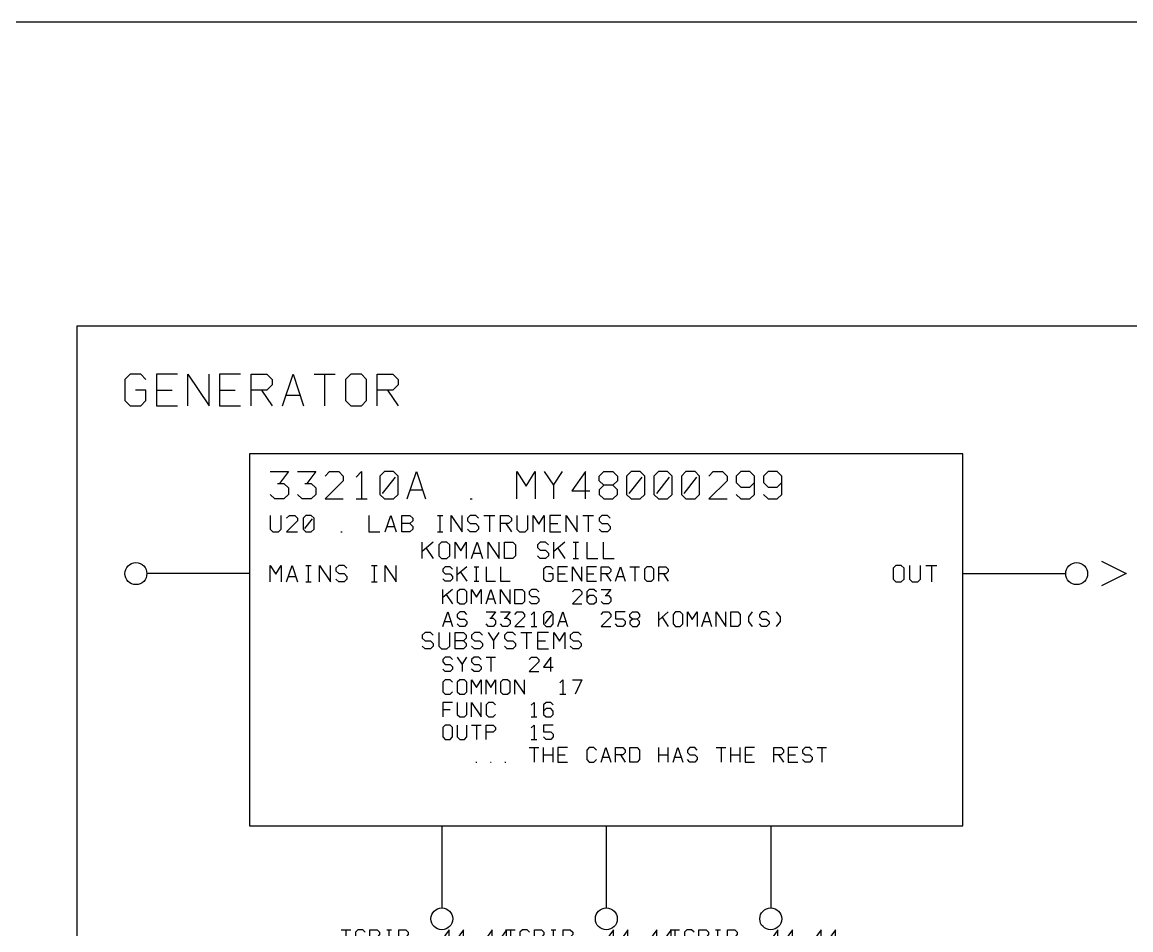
# Model space of a CAD drawing. Header units: millimetres. Extents: x 10 to 2534, y 10 to 1372.
# Drawn here: x 2016.1 to 2177.9, y 1239.1 to 1371.6 of the extents above; entities that cross this region are included whole.
import ezdxf

# ---------------------------------------------------------------- set-up
doc = ezdxf.new("R2010")
doc.units = ezdxf.units.MM
for name, color, linetype, lineweight in [('DEVICE', 7, 'CONTINUOUS', 25), ('GROUP', 6, 'CONTINUOUS', 25), ('LABEL', 8, 'CONTINUOUS', 25), ('PANE', 250, 'CONTINUOUS', 25), ('POINT', 4, 'CONTINUOUS', 25), ('PORT_BUS', 5, 'CONTINUOUS', 25), ('PORT_IN', 3, 'CONTINUOUS', 25), ('PORT_OUT', 30, 'CONTINUOUS', 25), ('PORTAL', 2, 'CONTINUOUS', 25), ('SHEET', 7, 'CONTINUOUS', 25)]:
    doc.layers.add(name, color=color, linetype=linetype, lineweight=lineweight)

msp = doc.modelspace()

# ---------------------------------------------------------------- linework, layer by layer
at = {"layer": 'DEVICE'}
msp.add_lwpolyline([(2049.3, 1254.3), (2153.4, 1254.3), (2153.4, 1308.6), (2049.3, 1308.6)], close=True, dxfattribs=at)
at = {"layer": 'GROUP'}
msp.add_lwpolyline([(2024.1, 1143.8), (2361.7, 1143.8), (2361.7, 1327.2), (2024.1, 1327.2)], close=True, dxfattribs=at)
for points in [[(2034.166667, 1319.433333), (2033.4, 1320.2), (2031.866667, 1320.2), (2031.1, 1319.433333), (2031.1, 1316.366667), (2031.866667, 1315.6), (2033.4, 1315.6), (2034.166667, 1316.366667), (2034.166667, 1317.9), (2032.633333, 1317.9)], [(2038.766667, 1320.2), (2035.7, 1320.2), (2035.7, 1315.6), (2038.766667, 1315.6)], [(2040.3, 1315.6), (2040.3, 1320.2), (2043.366667, 1315.6), (2043.366667, 1320.2)], [(2047.966667, 1320.2), (2044.9, 1320.2), (2044.9, 1315.6), (2047.966667, 1315.6)], [(2049.5, 1315.6), (2049.5, 1320.2), (2051.8, 1320.2), (2052.566667, 1319.433333), (2052.566667, 1318.666667), (2051.8, 1317.9), (2049.5, 1317.9)], [(2054.1, 1315.6), (2055.633333, 1320.2), (2057.166667, 1315.6)], [(2058.7, 1320.2), (2061.766667, 1320.2)], [(2060.233333, 1320.2), (2060.233333, 1315.6)], [(2064.066667, 1315.6), (2065.6, 1315.6), (2066.366667, 1316.366667), (2066.366667, 1319.433333), (2065.6, 1320.2), (2064.066667, 1320.2), (2063.3, 1319.433333), (2063.3, 1316.366667), (2064.066667, 1315.6)], [(2067.9, 1315.6), (2067.9, 1320.2), (2070.2, 1320.2), (2070.966667, 1319.433333), (2070.966667, 1318.666667), (2070.2, 1317.9), (2067.9, 1317.9)], [(2035.7, 1317.9), (2038, 1317.9)], [(2044.9, 1317.9), (2047.2, 1317.9)], [(2051.033333, 1317.9), (2052.566667, 1315.6)], [(2054.636667, 1317.133333), (2056.63, 1317.133333)], [(2069.433333, 1317.9), (2070.966667, 1315.6)]]:
    msp.add_lwpolyline(points, dxfattribs=at)
at = {"layer": 'LABEL'}
for points in [[(2052.3, 1306), (2054.966667, 1306), (2053.633333, 1304.266667)], [(2056.3, 1306), (2058.966667, 1306), (2057.633333, 1304.266667)], [(2060.3, 1305.333333), (2060.966667, 1306), (2062.3, 1306), (2062.966667, 1305.333333), (2062.966667, 1304.666667), (2060.3, 1302), (2062.966667, 1302)], [(2064.833333, 1305.2), (2065.633333, 1306), (2065.633333, 1302)], [(2068.966667, 1302), (2070.3, 1302), (2070.966667, 1302.666667), (2070.966667, 1305.333333), (2070.3, 1306), (2068.966667, 1306), (2068.3, 1305.333333), (2068.3, 1302.666667), (2068.966667, 1302)], [(2072.3, 1302), (2073.633333, 1306), (2074.966667, 1302)], [(2088.3, 1302), (2088.3, 1306), (2089.633333, 1303.866667), (2090.966667, 1306), (2090.966667, 1302)], [(2092.3, 1306), (2093.633333, 1304), (2094.966667, 1306)], [(2098.3, 1302), (2098.3, 1306), (2096.3, 1303.2), (2098.966667, 1303.2)], [(2100.966667, 1304), (2100.3, 1304.666667), (2100.3, 1305.333333), (2100.966667, 1306), (2102.3, 1306), (2102.966667, 1305.333333), (2102.966667, 1304.666667), (2102.3, 1304), (2100.966667, 1304), (2100.3, 1303.333333), (2100.3, 1302.666667), (2100.966667, 1302), (2102.3, 1302), (2102.966667, 1302.666667), (2102.966667, 1303.333333), (2102.3, 1304)], [(2104.966667, 1302), (2106.3, 1302), (2106.966667, 1302.666667), (2106.966667, 1305.333333), (2106.3, 1306), (2104.966667, 1306), (2104.3, 1305.333333), (2104.3, 1302.666667), (2104.966667, 1302)], [(2108.966667, 1302), (2110.3, 1302), (2110.966667, 1302.666667), (2110.966667, 1305.333333), (2110.3, 1306), (2108.966667, 1306), (2108.3, 1305.333333), (2108.3, 1302.666667), (2108.966667, 1302)], [(2112.966667, 1302), (2114.3, 1302), (2114.966667, 1302.666667), (2114.966667, 1305.333333), (2114.3, 1306), (2112.966667, 1306), (2112.3, 1305.333333), (2112.3, 1302.666667), (2112.966667, 1302)], [(2116.3, 1305.333333), (2116.966667, 1306), (2118.3, 1306), (2118.966667, 1305.333333), (2118.966667, 1304.666667), (2116.3, 1302), (2118.966667, 1302)], [(2120.3, 1302.666667), (2120.966667, 1302), (2122.3, 1302), (2122.966667, 1302.666667), (2122.966667, 1305.333333), (2122.3, 1306), (2120.966667, 1306), (2120.3, 1305.333333), (2120.3, 1304.4), (2120.966667, 1303.733333), (2122.3, 1303.733333), (2122.966667, 1304.4)], [(2124.3, 1302.666667), (2124.966667, 1302), (2126.3, 1302), (2126.966667, 1302.666667), (2126.966667, 1305.333333), (2126.3, 1306), (2124.966667, 1306), (2124.3, 1305.333333), (2124.3, 1304.4), (2124.966667, 1303.733333), (2126.3, 1303.733333), (2126.966667, 1304.4)], [(2053.366667, 1304.266667), (2054.3, 1304.266667), (2054.966667, 1303.6), (2054.966667, 1302.666667), (2054.3, 1302), (2052.966667, 1302), (2052.3, 1302.666667)], [(2057.366667, 1304.266667), (2058.3, 1304.266667), (2058.966667, 1303.6), (2058.966667, 1302.666667), (2058.3, 1302), (2056.966667, 1302), (2056.3, 1302.666667)], [(2068.7, 1302.8), (2070.566667, 1305.2)], [(2104.7, 1302.8), (2106.566667, 1305.2)], [(2108.7, 1302.8), (2110.566667, 1305.2)], [(2112.7, 1302.8), (2114.566667, 1305.2)], [(2072.766667, 1303.333333), (2074.5, 1303.333333)], [(2093.633333, 1304), (2093.633333, 1302)], [(2064.833333, 1302), (2066.433333, 1302)], [(2081.5, 1302), (2081.766667, 1302)], [(2052.3, 1299.6), (2052.3, 1297.6), (2052.7, 1297.2), (2053.5, 1297.2), (2053.9, 1297.6), (2053.9, 1299.6)], [(2054.7, 1299.2), (2055.1, 1299.6), (2055.9, 1299.6), (2056.3, 1299.2), (2056.3, 1298.8), (2054.7, 1297.2), (2056.3, 1297.2)], [(2057.5, 1297.2), (2058.3, 1297.2), (2058.7, 1297.6), (2058.7, 1299.2), (2058.3, 1299.6), (2057.5, 1299.6), (2057.1, 1299.2), (2057.1, 1297.6), (2057.5, 1297.2)], [(2066.7, 1299.6), (2066.7, 1297.2), (2068.3, 1297.2)], [(2069.1, 1297.2), (2069.9, 1299.6), (2070.7, 1297.2)], [(2071.5, 1297.2), (2071.5, 1299.6), (2072.7, 1299.6), (2073.1, 1299.2), (2073.1, 1298.8), (2072.7, 1298.4), (2071.5, 1298.4)], [(2076.7, 1299.6), (2077.5, 1299.6)], [(2077.1, 1297.2), (2077.1, 1299.6)], [(2078.7, 1297.2), (2078.7, 1299.6), (2080.3, 1297.2), (2080.3, 1299.6)], [(2082.7, 1299.2), (2082.3, 1299.6), (2081.5, 1299.6), (2081.1, 1299.2), (2081.1, 1298.8), (2081.5, 1298.4), (2082.3, 1298.4), (2082.7, 1298), (2082.7, 1297.6), (2082.3, 1297.2), (2081.5, 1297.2), (2081.1, 1297.6)], [(2083.5, 1299.6), (2085.1, 1299.6)], [(2084.3, 1299.6), (2084.3, 1297.2)], [(2085.9, 1297.2), (2085.9, 1299.6), (2087.1, 1299.6), (2087.5, 1299.2), (2087.5, 1298.8), (2087.1, 1298.4), (2085.9, 1298.4)], [(2088.3, 1299.6), (2088.3, 1297.6), (2088.7, 1297.2), (2089.5, 1297.2), (2089.9, 1297.6), (2089.9, 1299.6)], [(2090.7, 1297.2), (2090.7, 1299.6), (2091.5, 1298.32), (2092.3, 1299.6), (2092.3, 1297.2)], [(2094.7, 1299.6), (2093.1, 1299.6), (2093.1, 1297.2), (2094.7, 1297.2)], [(2095.5, 1297.2), (2095.5, 1299.6), (2097.1, 1297.2), (2097.1, 1299.6)], [(2097.9, 1299.6), (2099.5, 1299.6)], [(2098.7, 1299.6), (2098.7, 1297.2)], [(2101.9, 1299.2), (2101.5, 1299.6), (2100.7, 1299.6), (2100.3, 1299.2), (2100.3, 1298.8), (2100.7, 1298.4), (2101.5, 1298.4), (2101.9, 1298), (2101.9, 1297.6), (2101.5, 1297.2), (2100.7, 1297.2), (2100.3, 1297.6)], [(2057.34, 1297.68), (2058.46, 1299.12)], [(2069.38, 1298), (2070.42, 1298)], [(2072.7, 1298.4), (2073.1, 1298), (2073.1, 1297.6), (2072.7, 1297.2), (2071.5, 1297.2)], [(2086.7, 1298.4), (2087.5, 1297.2)], [(2093.1, 1298.4), (2094.3, 1298.4)], [(2062.62, 1297.2), (2062.78, 1297.2)], [(2076.7, 1297.2), (2077.5, 1297.2)], [(2052.3, 1289.9), (2052.3, 1292.3), (2053.1, 1291.02), (2053.9, 1292.3), (2053.9, 1289.9)], [(2054.7, 1289.9), (2055.5, 1292.3), (2056.3, 1289.9)], [(2057.5, 1292.3), (2058.3, 1292.3)], [(2057.9, 1289.9), (2057.9, 1292.3)], [(2059.5, 1289.9), (2059.5, 1292.3), (2061.1, 1289.9), (2061.1, 1292.3)], [(2063.5, 1291.9), (2063.1, 1292.3), (2062.3, 1292.3), (2061.9, 1291.9), (2061.9, 1291.5), (2062.3, 1291.1), (2063.1, 1291.1), (2063.5, 1290.7), (2063.5, 1290.3), (2063.1, 1289.9), (2062.3, 1289.9), (2061.9, 1290.3)], [(2067.1, 1292.3), (2067.9, 1292.3)], [(2067.5, 1289.9), (2067.5, 1292.3)], [(2069.1, 1289.9), (2069.1, 1292.3), (2070.7, 1289.9), (2070.7, 1292.3)], [(2143.6, 1289.9), (2144.4, 1289.9), (2144.8, 1290.3), (2144.8, 1291.9), (2144.4, 1292.3), (2143.6, 1292.3), (2143.2, 1291.9), (2143.2, 1290.3), (2143.6, 1289.9)], [(2145.6, 1292.3), (2145.6, 1290.3), (2146, 1289.9), (2146.8, 1289.9), (2147.2, 1290.3), (2147.2, 1292.3)], [(2148, 1292.3), (2149.6, 1292.3)], [(2148.8, 1292.3), (2148.8, 1289.9)], [(2054.98, 1290.7), (2056.02, 1290.7)], [(2057.5, 1289.9), (2058.3, 1289.9)], [(2067.1, 1289.9), (2067.9, 1289.9)], [(2062.65, 1239.1), (2064.05, 1239.1)], [(2063.35, 1239.1), (2063.35, 1237)], [(2066.15, 1238.75), (2065.8, 1239.1), (2065.1, 1239.1), (2064.75, 1238.75), (2064.75, 1237.35), (2065.1, 1237), (2065.8, 1237), (2066.15, 1237.35)], [(2066.85, 1237), (2066.85, 1239.1), (2067.9, 1239.1), (2068.25, 1238.75), (2068.25, 1238.4), (2067.9, 1238.05), (2066.85, 1238.05)], [(2069.3, 1239.1), (2070, 1239.1)], [(2069.65, 1237), (2069.65, 1239.1)], [(2071.05, 1237), (2071.05, 1239.1), (2072.1, 1239.1), (2072.45, 1238.75), (2072.45, 1238.4), (2072.1, 1238.05), (2071.05, 1238.05)], [(2078.4, 1237), (2078.4, 1239.1), (2077.35, 1237.63), (2078.75, 1237.63)], [(2080.5, 1237), (2080.5, 1239.1), (2079.45, 1237.63), (2080.85, 1237.63)], [(2084.7, 1237), (2084.7, 1239.1), (2083.65, 1237.63), (2085.05, 1237.63)], [(2086.8, 1237), (2086.8, 1239.1), (2085.75, 1237.63), (2087.15, 1237.63)], [(2086.65, 1239.1), (2088.05, 1239.1)], [(2087.35, 1239.1), (2087.35, 1237)], [(2090.15, 1238.75), (2089.8, 1239.1), (2089.1, 1239.1), (2088.75, 1238.75), (2088.75, 1237.35), (2089.1, 1237), (2089.8, 1237), (2090.15, 1237.35)], [(2090.85, 1237), (2090.85, 1239.1), (2091.9, 1239.1), (2092.25, 1238.75), (2092.25, 1238.4), (2091.9, 1238.05), (2090.85, 1238.05)], [(2093.3, 1239.1), (2094, 1239.1)], [(2093.65, 1237), (2093.65, 1239.1)], [(2095.05, 1237), (2095.05, 1239.1), (2096.1, 1239.1), (2096.45, 1238.75), (2096.45, 1238.4), (2096.1, 1238.05), (2095.05, 1238.05)], [(2102.4, 1237), (2102.4, 1239.1), (2101.35, 1237.63), (2102.75, 1237.63)], [(2104.5, 1237), (2104.5, 1239.1), (2103.45, 1237.63), (2104.85, 1237.63)], [(2108.7, 1237), (2108.7, 1239.1), (2107.65, 1237.63), (2109.05, 1237.63)], [(2110.8, 1237), (2110.8, 1239.1), (2109.75, 1237.63), (2111.15, 1237.63)], [(2110.65, 1239.1), (2112.05, 1239.1)], [(2111.35, 1239.1), (2111.35, 1237)], [(2114.15, 1238.75), (2113.8, 1239.1), (2113.1, 1239.1), (2112.75, 1238.75), (2112.75, 1237.35), (2113.1, 1237), (2113.8, 1237), (2114.15, 1237.35)], [(2114.85, 1237), (2114.85, 1239.1), (2115.9, 1239.1), (2116.25, 1238.75), (2116.25, 1238.4), (2115.9, 1238.05), (2114.85, 1238.05)], [(2117.3, 1239.1), (2118, 1239.1)], [(2117.65, 1237), (2117.65, 1239.1)], [(2119.05, 1237), (2119.05, 1239.1), (2120.1, 1239.1), (2120.45, 1238.75), (2120.45, 1238.4), (2120.1, 1238.05), (2119.05, 1238.05)], [(2126.4, 1237), (2126.4, 1239.1), (2125.35, 1237.63), (2126.75, 1237.63)], [(2128.5, 1237), (2128.5, 1239.1), (2127.45, 1237.63), (2128.85, 1237.63)], [(2132.7, 1237), (2132.7, 1239.1), (2131.65, 1237.63), (2133.05, 1237.63)], [(2134.8, 1237), (2134.8, 1239.1), (2133.75, 1237.63), (2135.15, 1237.63)]]:
    msp.add_lwpolyline(points, dxfattribs=at)
at = {"layer": 'PANE'}
for points in [[(2074.5, 1293.3), (2074.5, 1295.7)], [(2076.1, 1295.7), (2074.5, 1294.34)], [(2075.06, 1294.82), (2076.1, 1293.3)], [(2077.3, 1293.3), (2078.1, 1293.3), (2078.5, 1293.7), (2078.5, 1295.3), (2078.1, 1295.7), (2077.3, 1295.7), (2076.9, 1295.3), (2076.9, 1293.7), (2077.3, 1293.3)], [(2079.3, 1293.3), (2079.3, 1295.7), (2080.1, 1294.42), (2080.9, 1295.7), (2080.9, 1293.3)], [(2081.7, 1293.3), (2082.5, 1295.7), (2083.3, 1293.3)], [(2084.1, 1293.3), (2084.1, 1295.7), (2085.7, 1293.3), (2085.7, 1295.7)], [(2086.5, 1293.3), (2086.5, 1295.7), (2087.7, 1295.7), (2088.1, 1295.3), (2088.1, 1293.7), (2087.7, 1293.3), (2086.5, 1293.3)], [(2092.9, 1295.3), (2092.5, 1295.7), (2091.7, 1295.7), (2091.3, 1295.3), (2091.3, 1294.9), (2091.7, 1294.5), (2092.5, 1294.5), (2092.9, 1294.1), (2092.9, 1293.7), (2092.5, 1293.3), (2091.7, 1293.3), (2091.3, 1293.7)], [(2093.7, 1293.3), (2093.7, 1295.7)], [(2095.3, 1295.7), (2093.7, 1294.34)], [(2094.26, 1294.82), (2095.3, 1293.3)], [(2096.5, 1295.7), (2097.3, 1295.7)], [(2096.9, 1293.3), (2096.9, 1295.7)], [(2098.5, 1295.7), (2098.5, 1293.3), (2100.1, 1293.3)], [(2100.9, 1295.7), (2100.9, 1293.3), (2102.5, 1293.3)], [(2081.98, 1294.1), (2083.02, 1294.1)], [(2096.5, 1293.3), (2097.3, 1293.3)], [(2078.9, 1291.75), (2078.55, 1292.1), (2077.85, 1292.1), (2077.5, 1291.75), (2077.5, 1291.4), (2077.85, 1291.05), (2078.55, 1291.05), (2078.9, 1290.7), (2078.9, 1290.35), (2078.55, 1290), (2077.85, 1290), (2077.5, 1290.35)], [(2079.6, 1290), (2079.6, 1292.1)], [(2081, 1292.1), (2079.6, 1290.91)], [(2080.09, 1291.33), (2081, 1290)], [(2082.05, 1292.1), (2082.75, 1292.1)], [(2082.4, 1290), (2082.4, 1292.1)], [(2083.8, 1292.1), (2083.8, 1290), (2085.2, 1290)], [(2085.9, 1292.1), (2085.9, 1290), (2087.3, 1290)], [(2093.6, 1291.75), (2093.25, 1292.1), (2092.55, 1292.1), (2092.2, 1291.75), (2092.2, 1290.35), (2092.55, 1290), (2093.25, 1290), (2093.6, 1290.35), (2093.6, 1291.05), (2092.9, 1291.05)], [(2095.7, 1292.1), (2094.3, 1292.1), (2094.3, 1290), (2095.7, 1290)], [(2096.4, 1290), (2096.4, 1292.1), (2097.8, 1290), (2097.8, 1292.1)], [(2099.9, 1292.1), (2098.5, 1292.1), (2098.5, 1290), (2099.9, 1290)], [(2100.6, 1290), (2100.6, 1292.1), (2101.65, 1292.1), (2102, 1291.75), (2102, 1291.4), (2101.65, 1291.05), (2100.6, 1291.05)], [(2102.7, 1290), (2103.4, 1292.1), (2104.1, 1290)], [(2104.8, 1292.1), (2106.2, 1292.1)], [(2105.5, 1292.1), (2105.5, 1290)], [(2107.25, 1290), (2107.95, 1290), (2108.3, 1290.35), (2108.3, 1291.75), (2107.95, 1292.1), (2107.25, 1292.1), (2106.9, 1291.75), (2106.9, 1290.35), (2107.25, 1290)], [(2109, 1290), (2109, 1292.1), (2110.05, 1292.1), (2110.4, 1291.75), (2110.4, 1291.4), (2110.05, 1291.05), (2109, 1291.05)], [(2082.05, 1290), (2082.75, 1290)], [(2094.3, 1291.05), (2095.35, 1291.05)], [(2098.5, 1291.05), (2099.55, 1291.05)], [(2101.3, 1291.05), (2102, 1290)], [(2102.945, 1290.7), (2103.855, 1290.7)], [(2109.7, 1291.05), (2110.4, 1290)], [(2077.5, 1286.7), (2077.5, 1288.8)], [(2078.9, 1288.8), (2077.5, 1287.61)], [(2077.99, 1288.03), (2078.9, 1286.7)], [(2079.95, 1286.7), (2080.65, 1286.7), (2081, 1287.05), (2081, 1288.45), (2080.65, 1288.8), (2079.95, 1288.8), (2079.6, 1288.45), (2079.6, 1287.05), (2079.95, 1286.7)], [(2081.7, 1286.7), (2081.7, 1288.8), (2082.4, 1287.68), (2083.1, 1288.8), (2083.1, 1286.7)], [(2083.8, 1286.7), (2084.5, 1288.8), (2085.2, 1286.7)], [(2085.9, 1286.7), (2085.9, 1288.8), (2087.3, 1286.7), (2087.3, 1288.8)], [(2088, 1286.7), (2088, 1288.8), (2089.05, 1288.8), (2089.4, 1288.45), (2089.4, 1287.05), (2089.05, 1286.7), (2088, 1286.7)], [(2091.5, 1288.45), (2091.15, 1288.8), (2090.45, 1288.8), (2090.1, 1288.45), (2090.1, 1288.1), (2090.45, 1287.75), (2091.15, 1287.75), (2091.5, 1287.4), (2091.5, 1287.05), (2091.15, 1286.7), (2090.45, 1286.7), (2090.1, 1287.05)], [(2096.4, 1288.45), (2096.75, 1288.8), (2097.45, 1288.8), (2097.8, 1288.45), (2097.8, 1288.1), (2096.4, 1286.7), (2097.8, 1286.7)], [(2099.9, 1288.45), (2099.55, 1288.8), (2098.85, 1288.8), (2098.5, 1288.45), (2098.5, 1287.05), (2098.85, 1286.7), (2099.55, 1286.7), (2099.9, 1287.05), (2099.9, 1287.54), (2099.55, 1287.89), (2098.85, 1287.89), (2098.5, 1287.54)], [(2100.6, 1288.8), (2102, 1288.8), (2101.3, 1287.89)], [(2084.045, 1287.4), (2084.955, 1287.4)], [(2101.16, 1287.89), (2101.65, 1287.89), (2102, 1287.54), (2102, 1287.05), (2101.65, 1286.7), (2100.95, 1286.7), (2100.6, 1287.05)], [(2077.5, 1283.4), (2078.2, 1285.5), (2078.9, 1283.4)], [(2081, 1285.15), (2080.65, 1285.5), (2079.95, 1285.5), (2079.6, 1285.15), (2079.6, 1284.8), (2079.95, 1284.45), (2080.65, 1284.45), (2081, 1284.1), (2081, 1283.75), (2080.65, 1283.4), (2079.95, 1283.4), (2079.6, 1283.75)], [(2083.8, 1285.5), (2085.2, 1285.5), (2084.5, 1284.59)], [(2085.9, 1285.5), (2087.3, 1285.5), (2086.6, 1284.59)], [(2088, 1285.15), (2088.35, 1285.5), (2089.05, 1285.5), (2089.4, 1285.15), (2089.4, 1284.8), (2088, 1283.4), (2089.4, 1283.4)], [(2090.38, 1285.08), (2090.8, 1285.5), (2090.8, 1283.4)], [(2092.55, 1283.4), (2093.25, 1283.4), (2093.6, 1283.75), (2093.6, 1285.15), (2093.25, 1285.5), (2092.55, 1285.5), (2092.2, 1285.15), (2092.2, 1283.75), (2092.55, 1283.4)], [(2092.41, 1283.82), (2093.39, 1285.08)], [(2094.3, 1283.4), (2095, 1285.5), (2095.7, 1283.4)], [(2100.6, 1285.15), (2100.95, 1285.5), (2101.65, 1285.5), (2102, 1285.15), (2102, 1284.8), (2100.6, 1283.4), (2102, 1283.4)], [(2104.1, 1285.5), (2102.7, 1285.5), (2102.7, 1284.52), (2103.75, 1284.52), (2104.1, 1284.17), (2104.1, 1283.75), (2103.75, 1283.4), (2103.05, 1283.4), (2102.7, 1283.75)], [(2105.15, 1284.45), (2104.8, 1284.8), (2104.8, 1285.15), (2105.15, 1285.5), (2105.85, 1285.5), (2106.2, 1285.15), (2106.2, 1284.8), (2105.85, 1284.45), (2105.15, 1284.45), (2104.8, 1284.1), (2104.8, 1283.75), (2105.15, 1283.4), (2105.85, 1283.4), (2106.2, 1283.75), (2106.2, 1284.1), (2105.85, 1284.45)], [(2109, 1283.4), (2109, 1285.5)], [(2110.4, 1285.5), (2109, 1284.31)], [(2109.49, 1284.73), (2110.4, 1283.4)], [(2111.45, 1283.4), (2112.15, 1283.4), (2112.5, 1283.75), (2112.5, 1285.15), (2112.15, 1285.5), (2111.45, 1285.5), (2111.1, 1285.15), (2111.1, 1283.75), (2111.45, 1283.4)], [(2113.2, 1283.4), (2113.2, 1285.5), (2113.9, 1284.38), (2114.6, 1285.5), (2114.6, 1283.4)], [(2115.3, 1283.4), (2116, 1285.5), (2116.7, 1283.4)], [(2117.4, 1283.4), (2117.4, 1285.5), (2118.8, 1283.4), (2118.8, 1285.5)], [(2119.5, 1283.4), (2119.5, 1285.5), (2120.55, 1285.5), (2120.9, 1285.15), (2120.9, 1283.75), (2120.55, 1283.4), (2119.5, 1283.4)], [(2122.65, 1285.5), (2122.09, 1284.8), (2122.09, 1284.1), (2122.65, 1283.4)], [(2125.1, 1285.15), (2124.75, 1285.5), (2124.05, 1285.5), (2123.7, 1285.15), (2123.7, 1284.8), (2124.05, 1284.45), (2124.75, 1284.45), (2125.1, 1284.1), (2125.1, 1283.75), (2124.75, 1283.4), (2124.05, 1283.4), (2123.7, 1283.75)], [(2126.15, 1285.5), (2126.71, 1284.8), (2126.71, 1284.1), (2126.15, 1283.4)], [(2077.745, 1284.1), (2078.655, 1284.1)], [(2084.36, 1284.59), (2084.85, 1284.59), (2085.2, 1284.24), (2085.2, 1283.75), (2084.85, 1283.4), (2084.15, 1283.4), (2083.8, 1283.75)], [(2086.46, 1284.59), (2086.95, 1284.59), (2087.3, 1284.24), (2087.3, 1283.75), (2086.95, 1283.4), (2086.25, 1283.4), (2085.9, 1283.75)], [(2090.38, 1283.4), (2091.22, 1283.4)], [(2094.545, 1284.1), (2095.455, 1284.1)], [(2115.545, 1284.1), (2116.455, 1284.1)], [(2076.1, 1282.1), (2075.7, 1282.5), (2074.9, 1282.5), (2074.5, 1282.1), (2074.5, 1281.7), (2074.9, 1281.3), (2075.7, 1281.3), (2076.1, 1280.9), (2076.1, 1280.5), (2075.7, 1280.1), (2074.9, 1280.1), (2074.5, 1280.5)], [(2076.9, 1282.5), (2076.9, 1280.5), (2077.3, 1280.1), (2078.1, 1280.1), (2078.5, 1280.5), (2078.5, 1282.5)], [(2079.3, 1280.1), (2079.3, 1282.5), (2080.5, 1282.5), (2080.9, 1282.1), (2080.9, 1281.7), (2080.5, 1281.3), (2079.3, 1281.3)], [(2083.3, 1282.1), (2082.9, 1282.5), (2082.1, 1282.5), (2081.7, 1282.1), (2081.7, 1281.7), (2082.1, 1281.3), (2082.9, 1281.3), (2083.3, 1280.9), (2083.3, 1280.5), (2082.9, 1280.1), (2082.1, 1280.1), (2081.7, 1280.5)], [(2084.1, 1282.5), (2084.9, 1281.3), (2085.7, 1282.5)], [(2088.1, 1282.1), (2087.7, 1282.5), (2086.9, 1282.5), (2086.5, 1282.1), (2086.5, 1281.7), (2086.9, 1281.3), (2087.7, 1281.3), (2088.1, 1280.9), (2088.1, 1280.5), (2087.7, 1280.1), (2086.9, 1280.1), (2086.5, 1280.5)], [(2088.9, 1282.5), (2090.5, 1282.5)], [(2089.7, 1282.5), (2089.7, 1280.1)], [(2092.9, 1282.5), (2091.3, 1282.5), (2091.3, 1280.1), (2092.9, 1280.1)], [(2093.7, 1280.1), (2093.7, 1282.5), (2094.5, 1281.22), (2095.3, 1282.5), (2095.3, 1280.1)], [(2097.7, 1282.1), (2097.3, 1282.5), (2096.5, 1282.5), (2096.1, 1282.1), (2096.1, 1281.7), (2096.5, 1281.3), (2097.3, 1281.3), (2097.7, 1280.9), (2097.7, 1280.5), (2097.3, 1280.1), (2096.5, 1280.1), (2096.1, 1280.5)], [(2080.5, 1281.3), (2080.9, 1280.9), (2080.9, 1280.5), (2080.5, 1280.1), (2079.3, 1280.1)], [(2084.9, 1281.3), (2084.9, 1280.1)], [(2091.3, 1281.3), (2092.5, 1281.3)], [(2078.9, 1278.55), (2078.55, 1278.9), (2077.85, 1278.9), (2077.5, 1278.55), (2077.5, 1278.2), (2077.85, 1277.85), (2078.55, 1277.85), (2078.9, 1277.5), (2078.9, 1277.15), (2078.55, 1276.8), (2077.85, 1276.8), (2077.5, 1277.15)], [(2079.6, 1278.9), (2080.3, 1277.85), (2081, 1278.9)], [(2083.1, 1278.55), (2082.75, 1278.9), (2082.05, 1278.9), (2081.7, 1278.55), (2081.7, 1278.2), (2082.05, 1277.85), (2082.75, 1277.85), (2083.1, 1277.5), (2083.1, 1277.15), (2082.75, 1276.8), (2082.05, 1276.8), (2081.7, 1277.15)], [(2083.8, 1278.9), (2085.2, 1278.9)], [(2084.5, 1278.9), (2084.5, 1276.8)], [(2090.1, 1278.55), (2090.45, 1278.9), (2091.15, 1278.9), (2091.5, 1278.55), (2091.5, 1278.2), (2090.1, 1276.8), (2091.5, 1276.8)], [(2093.25, 1276.8), (2093.25, 1278.9), (2092.2, 1277.43), (2093.6, 1277.43)], [(2080.3, 1277.85), (2080.3, 1276.8)], [(2078.9, 1275.25), (2078.55, 1275.6), (2077.85, 1275.6), (2077.5, 1275.25), (2077.5, 1273.85), (2077.85, 1273.5), (2078.55, 1273.5), (2078.9, 1273.85)], [(2079.95, 1273.5), (2080.65, 1273.5), (2081, 1273.85), (2081, 1275.25), (2080.65, 1275.6), (2079.95, 1275.6), (2079.6, 1275.25), (2079.6, 1273.85), (2079.95, 1273.5)], [(2081.7, 1273.5), (2081.7, 1275.6), (2082.4, 1274.48), (2083.1, 1275.6), (2083.1, 1273.5)], [(2083.8, 1273.5), (2083.8, 1275.6), (2084.5, 1274.48), (2085.2, 1275.6), (2085.2, 1273.5)], [(2086.25, 1273.5), (2086.95, 1273.5), (2087.3, 1273.85), (2087.3, 1275.25), (2086.95, 1275.6), (2086.25, 1275.6), (2085.9, 1275.25), (2085.9, 1273.85), (2086.25, 1273.5)], [(2088, 1273.5), (2088, 1275.6), (2089.4, 1273.5), (2089.4, 1275.6)], [(2094.58, 1275.18), (2095, 1275.6), (2095, 1273.5)], [(2096.4, 1275.6), (2097.8, 1275.6), (2096.82, 1273.5)], [(2094.58, 1273.5), (2095.42, 1273.5)], [(2078.9, 1272.3), (2077.5, 1272.3), (2077.5, 1270.2)], [(2079.6, 1272.3), (2079.6, 1270.55), (2079.95, 1270.2), (2080.65, 1270.2), (2081, 1270.55), (2081, 1272.3)], [(2081.7, 1270.2), (2081.7, 1272.3), (2083.1, 1270.2), (2083.1, 1272.3)], [(2085.2, 1271.95), (2084.85, 1272.3), (2084.15, 1272.3), (2083.8, 1271.95), (2083.8, 1270.55), (2084.15, 1270.2), (2084.85, 1270.2), (2085.2, 1270.55)], [(2090.38, 1271.88), (2090.8, 1272.3), (2090.8, 1270.2)], [(2093.6, 1271.95), (2093.25, 1272.3), (2092.55, 1272.3), (2092.2, 1271.95), (2092.2, 1270.55), (2092.55, 1270.2), (2093.25, 1270.2), (2093.6, 1270.55), (2093.6, 1271.04), (2093.25, 1271.39), (2092.55, 1271.39), (2092.2, 1271.04)], [(2077.5, 1271.25), (2078.55, 1271.25)], [(2090.38, 1270.2), (2091.22, 1270.2)], [(2077.85, 1266.9), (2078.55, 1266.9), (2078.9, 1267.25), (2078.9, 1268.65), (2078.55, 1269), (2077.85, 1269), (2077.5, 1268.65), (2077.5, 1267.25), (2077.85, 1266.9)], [(2079.6, 1269), (2079.6, 1267.25), (2079.95, 1266.9), (2080.65, 1266.9), (2081, 1267.25), (2081, 1269)], [(2081.7, 1269), (2083.1, 1269)], [(2082.4, 1269), (2082.4, 1266.9)], [(2083.8, 1266.9), (2083.8, 1269), (2084.85, 1269), (2085.2, 1268.65), (2085.2, 1268.3), (2084.85, 1267.95), (2083.8, 1267.95)], [(2090.38, 1268.58), (2090.8, 1269), (2090.8, 1266.9)], [(2093.6, 1269), (2092.2, 1269), (2092.2, 1268.02), (2093.25, 1268.02), (2093.6, 1267.67), (2093.6, 1267.25), (2093.25, 1266.9), (2092.55, 1266.9), (2092.2, 1267.25)], [(2090.38, 1266.9), (2091.22, 1266.9)], [(2090.1, 1265.7), (2091.5, 1265.7)], [(2090.8, 1265.7), (2090.8, 1263.6)], [(2092.2, 1263.6), (2092.2, 1265.7)], [(2093.6, 1263.6), (2093.6, 1265.7)], [(2095.7, 1265.7), (2094.3, 1265.7), (2094.3, 1263.6), (2095.7, 1263.6)], [(2099.9, 1265.35), (2099.55, 1265.7), (2098.85, 1265.7), (2098.5, 1265.35), (2098.5, 1263.95), (2098.85, 1263.6), (2099.55, 1263.6), (2099.9, 1263.95)], [(2100.6, 1263.6), (2101.3, 1265.7), (2102, 1263.6)], [(2102.7, 1263.6), (2102.7, 1265.7), (2103.75, 1265.7), (2104.1, 1265.35), (2104.1, 1265), (2103.75, 1264.65), (2102.7, 1264.65)], [(2104.8, 1263.6), (2104.8, 1265.7), (2105.85, 1265.7), (2106.2, 1265.35), (2106.2, 1263.95), (2105.85, 1263.6), (2104.8, 1263.6)], [(2109, 1263.6), (2109, 1265.7)], [(2110.4, 1263.6), (2110.4, 1265.7)], [(2111.1, 1263.6), (2111.8, 1265.7), (2112.5, 1263.6)], [(2114.6, 1265.35), (2114.25, 1265.7), (2113.55, 1265.7), (2113.2, 1265.35), (2113.2, 1265), (2113.55, 1264.65), (2114.25, 1264.65), (2114.6, 1264.3), (2114.6, 1263.95), (2114.25, 1263.6), (2113.55, 1263.6), (2113.2, 1263.95)], [(2117.4, 1265.7), (2118.8, 1265.7)], [(2118.1, 1265.7), (2118.1, 1263.6)], [(2119.5, 1263.6), (2119.5, 1265.7)], [(2120.9, 1263.6), (2120.9, 1265.7)], [(2123, 1265.7), (2121.6, 1265.7), (2121.6, 1263.6), (2123, 1263.6)], [(2125.8, 1263.6), (2125.8, 1265.7), (2126.85, 1265.7), (2127.2, 1265.35), (2127.2, 1265), (2126.85, 1264.65), (2125.8, 1264.65)], [(2129.3, 1265.7), (2127.9, 1265.7), (2127.9, 1263.6), (2129.3, 1263.6)], [(2131.4, 1265.35), (2131.05, 1265.7), (2130.35, 1265.7), (2130, 1265.35), (2130, 1265), (2130.35, 1264.65), (2131.05, 1264.65), (2131.4, 1264.3), (2131.4, 1263.95), (2131.05, 1263.6), (2130.35, 1263.6), (2130, 1263.95)], [(2132.1, 1265.7), (2133.5, 1265.7)], [(2132.8, 1265.7), (2132.8, 1263.6)], [(2092.2, 1264.65), (2093.6, 1264.65)], [(2094.3, 1264.65), (2095.35, 1264.65)], [(2100.845, 1264.3), (2101.755, 1264.3)], [(2103.4, 1264.65), (2104.1, 1263.6)], [(2109, 1264.65), (2110.4, 1264.65)], [(2111.345, 1264.3), (2112.255, 1264.3)], [(2119.5, 1264.65), (2120.9, 1264.65)], [(2121.6, 1264.65), (2122.65, 1264.65)], [(2126.5, 1264.65), (2127.2, 1263.6)], [(2127.9, 1264.65), (2128.95, 1264.65)], [(2082.33, 1263.6), (2082.47, 1263.6)], [(2084.43, 1263.6), (2084.57, 1263.6)], [(2086.53, 1263.6), (2086.67, 1263.6)]]:
    msp.add_lwpolyline(points, dxfattribs=at)
at = {"layer": 'POINT'}
for centre in [(2032.7, 1291.1), (2170, 1291.1), (2077.35, 1240.7), (2101.35, 1240.7), (2125.35, 1240.7)]:
    msp.add_circle(centre, 1.6, dxfattribs=at)
at = {"layer": 'PORT_BUS'}
for p, q in [((2077.35, 1254.3), (2077.35, 1242.3)), ((2101.35, 1254.3), (2101.35, 1242.3)), ((2125.35, 1254.3), (2125.35, 1242.3))]:
    msp.add_line(p, q, dxfattribs=at)
at = {"layer": 'PORT_IN'}
msp.add_line((2049.3, 1291.1), (2034.3, 1291.1), dxfattribs=at)
at = {"layer": 'PORT_OUT'}
msp.add_line((2153.4, 1291.1), (2168.4, 1291.1), dxfattribs=at)
at = {"layer": 'PORTAL'}
msp.add_lwpolyline([(2173.6, 1292.9), (2177.2, 1291.1), (2173.6, 1289.3)], dxfattribs=at)
at = {"layer": 'SHEET'}
msp.add_lwpolyline([(9.6, 9.6), (2534.5, 9.6), (2534.5, 1371.6), (9.6, 1371.6)], close=True, dxfattribs=at)

doc.saveas('drawing.dxf')
